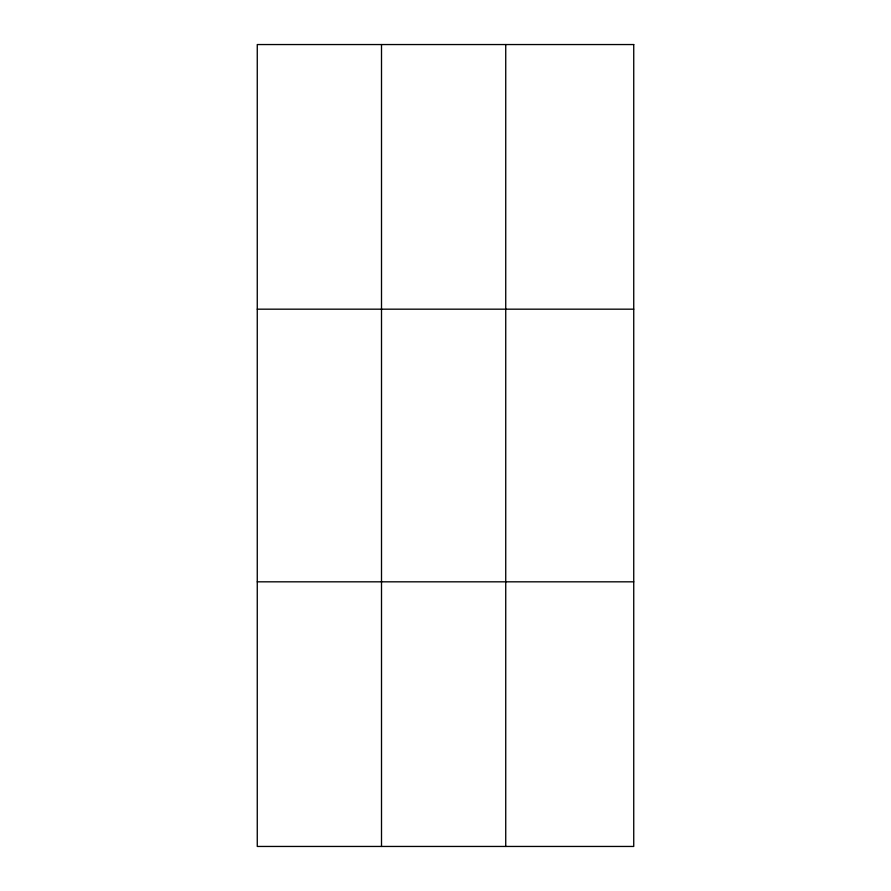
<?xml version="1.0" encoding="UTF-8"?>
<svg xmlns="http://www.w3.org/2000/svg" width="891" height="891" viewBox="0 0 891 891"><rect width="100%" height="100%" fill="white"/><g stroke="black" fill="none" stroke-linecap="round" stroke-linejoin="round"><path stroke-width="1.34" d="M381.504 44.55L381.504 846.45M505.732 44.55L505.732 846.45M257.265 309.177L633.735 309.177M257.265 581.823L633.735 581.823M633.735 44.55L633.735 846.45L257.265 846.45L257.265 44.55L633.735 44.55"/></g></svg>
